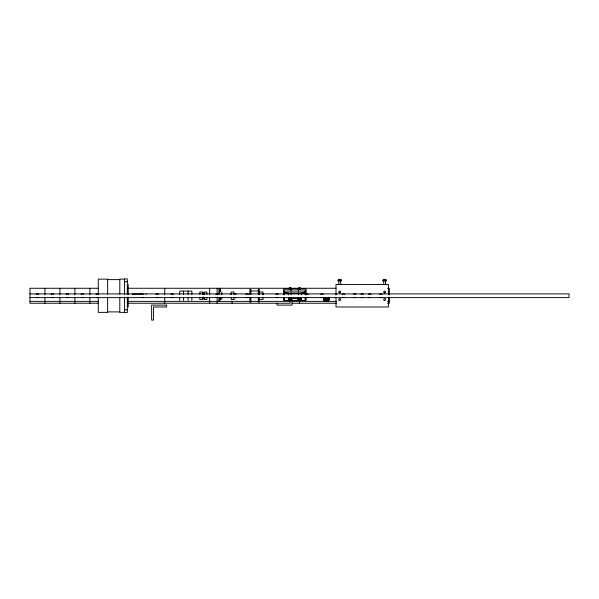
<?xml version="1.0" encoding="UTF-8"?>
<svg xmlns="http://www.w3.org/2000/svg" width="599" height="599" viewBox="0 0 599 599"><rect width="100%" height="100%" fill="white"/><g stroke="black" fill="none" stroke-linecap="round" stroke-linejoin="round"><path stroke-width="0.9" d="M284.532 300.428L284.532 297.621M284.532 294.82L284.532 291.077L284.532 292.956L305.123 292.948L305.123 291.077L305.123 294.82M305.123 300.428L305.123 297.621M202.702 294.259C202.35 292.11 204.296 292.746 203.847 294.536C204.004 292.709 202.447 292.312 203.106 294.206L203.817 294.072L203.667 293.577L202.964 293.705L202.911 294.611M204.057 297.823L204.034 298.624L203.271 298.474L203.338 297.77L203.308 298.572L203.308 297.553L204.057 297.823L204.034 298.624L203.308 298.572L203.151 297.134M288.591 298.137L288.531 298.557A1.617 1.617 0 0 0 289.729 300.114L290.567 300.114A1.617 1.617 0 0 0 291.713 298.976L291.765 298.557A1.617 1.617 0 0 0 291.713 298.137M288.321 298.227L288.276 298.557A1.872 1.872 0 0 0 291.96 299.043L291.968 298.557M291.96 299.043L292.02 298.557A1.872 1.872 0 0 0 291.96 298.07M297.696 298.564L297.703 298.077M297.95 298.145L297.89 298.564A1.617 1.617 0 0 0 299.088 300.121L299.927 300.121A1.617 1.617 0 0 0 301.072 298.983L301.125 298.564A1.617 1.617 0 0 0 301.072 298.145M301.282 298.879L301.319 299.043A1.872 1.872 0 0 1 297.636 298.564L297.681 298.235M203.308 297.553L203.233 298.182L203.989 298.527M203.346 298.474L204.109 298.227M301.334 298.886L301.379 298.564A1.872 1.872 0 0 0 301.132 297.628M203.278 297.209L203.952 298.227L203.87 297.149M219.009 292.012L220.417 291.136L220.417 289.145L219.009 288.269L219.009 294.82M219.009 300.436L220.417 299.56L220.417 297.568M219.481 291.953L219.496 288.336M219.481 300.384L219.481 297.284M203.712 294.191L203.001 294.289L202.881 292.978L203.106 294.206M291.084 291.077L291.084 289.205M298.572 291.077L298.572 289.205M284.532 292.956L287.34 292.948M291.054 292.956L291.084 294.82M298.572 292.948L298.572 294.82M124.48 279.141L119.8 279.141L119.8 294.191M338.757 279.381L340.749 279.381M383.682 279.381L385.674 279.381M107.633 279.613L119.8 279.613M338.136 279.845L341.37 279.845M383.061 279.845L386.295 279.845M337.941 280.317L341.572 280.317M382.866 280.317L386.497 280.317M337.881 280.781L341.625 280.781M382.806 280.781L386.55 280.781M124.48 281.717L127.288 281.717M289.152 287.797L291.144 287.797M298.512 287.797L300.503 287.797M98.273 288.269L29.95 288.269L29.95 303.244L98.663 303.244M128.223 288.269L336.002 288.269M387.478 288.269L389.35 288.269L389.35 294.82M288.336 288.733L291.968 288.733M297.696 288.733L301.327 288.733M250.831 290.987L258.319 290.987M283.597 291.077L306.059 291.077M259.255 292.012L262.998 292.012L262.998 294.79M29.95 293.884L569.05 293.884L569.05 297.628L29.95 297.628M132.903 294.116L140.391 294.116M324.725 298.332L326.17 298.332M326.605 298.332L328.042 298.332M288.276 298.557L301.379 298.557M323.565 298.549L323.565 300.181L326.388 301.806L329.21 300.181L329.21 297.733M324.725 298.766L326.17 298.766L326.17 300.204M328.042 298.766L326.605 298.766L326.605 300.204M233.984 299.5L231.177 299.5L231.177 297.381A1.872 1.872 0 0 0 231.626 297.561M259.255 299.5L262.998 299.5L262.998 297.381A1.872 1.872 0 0 1 262.549 297.561M29.95 301.372L98.663 301.372M127.774 301.372L290.208 301.372M292.012 301.372L336.451 301.372M387.478 301.372L389.35 301.372M127.774 303.244L290.141 303.244L290.148 298.22M292.012 303.244L336.451 303.244M387.478 303.244L389.35 303.244L389.35 297.628M124.48 309.795L127.288 309.795M107.633 311.899L119.8 311.899M124.48 312.371L119.8 312.371L119.8 297.478M302.315 292.948L305.123 292.956M388.422 294.82L388.422 284.525L336.009 284.525L336.009 294.82M388.422 297.097L388.422 306.988L336.009 306.988L336.009 297.628M385.614 280.781L385.614 284.525M384.678 279.381L384.678 280.781M383.742 280.781L383.742 284.525M340.689 280.781L340.689 284.525M339.753 279.381L339.753 280.781M338.817 280.781L338.817 284.525M306.059 294.82L306.059 289.205L283.597 289.205L283.597 294.82M306.059 297.628L306.059 300.436L283.597 300.436L283.597 297.628M301.379 292.956L301.379 294.82M299.507 287.797L299.507 289.205M299.507 298.227L299.5 303.244M292.012 300.436L292.012 305.116L277.038 305.116L277.038 303.244M290.148 287.797L290.148 289.205M288.276 292.956L288.276 294.82M259.255 289.242L259.255 294.79M259.255 297.441L259.255 302.27M258.319 289.242L258.319 294.521M258.319 297.441L258.319 302.27M250.831 289.242L250.831 294.521M250.831 297.441L250.831 302.27M249.895 289.242L249.895 294.431M249.895 297.381L249.895 302.27M235.819 293.48L235.819 294.618M235.819 297.366L235.819 298.032M233.984 294.775L233.984 291.968L231.177 292.012L231.177 294.431M233.984 297.628L233.984 299.545M232.113 301.372L232.113 303.244M221.817 292.012L221.817 294.79M221.817 297.381L221.817 299.5M219.945 288.516L219.945 291.765M219.945 297.418L219.945 300.189M219.009 297.239L219.009 301.372M217.138 288.269L217.138 294.82M217.138 297.164L217.138 303.244M209.65 288.269L209.65 294.82M209.65 297.628L209.65 303.244M206.842 294.431L206.842 292.012L204.034 292.012L204.034 294.431M206.842 297.381L206.842 299.5L204.034 299.5L204.034 297.381M202.627 294.431L202.627 292.012L199.819 292.012L199.819 294.431M202.627 297.381L202.627 299.5L199.819 299.5L199.819 297.381M191.867 294.543L191.867 291.077L179.7 291.077L179.7 294.543M191.867 298.092L191.867 300.436M188.123 291.077L188.123 294.543M188.123 298.092L188.123 300.436M183.444 291.077L183.444 294.543M183.444 298.092L183.444 300.436M179.7 298.092L179.7 300.436M164.725 288.269L164.725 294.82M164.725 297.628L164.725 303.244M146.006 293.884L146.006 294.431M140.391 293.884L140.391 294.431M132.903 293.884L132.903 294.431M128.223 284.525L128.223 294.431M128.223 297.209L128.223 306.988M127.288 294.401L127.288 278.909L124.48 278.909L124.48 294.401M127.288 297.111L127.288 312.603L124.48 312.603L124.48 297.111M107.633 294.191L107.633 279.141L98.273 279.141L98.273 294.034M107.633 297.478L107.633 312.371L98.273 312.371L98.273 297.478M89.85 288.269L89.85 294.82M89.85 297.628L89.85 303.244M74.875 288.269L74.875 294.82M74.875 297.628L74.875 303.244M59.9 288.269L59.9 294.82M59.9 297.628L59.9 303.244M44.925 288.269L44.925 294.82M44.925 297.628L44.925 303.244M289.287 298.055A0.996 0.996 0 0 0 289.19 298.295L289.152 298.557A0.996 0.996 0 0 0 289.894 299.515L290.403 299.515A0.996 0.996 0 0 0 291.107 298.811L291.144 298.557A0.996 0.996 0 0 0 291.009 298.055M298.646 298.062A0.996 0.996 0 0 0 298.549 298.302L298.512 298.564A0.996 0.996 0 0 0 299.253 299.522L299.762 299.522A0.996 0.996 0 0 0 300.466 298.819L300.503 298.564A0.996 0.996 0 0 0 300.369 298.062M355.664 297.381A1.872 1.872 0 0 1 353.792 297.381M353.403 294.431A1.872 1.872 0 0 1 356.053 294.431M363.151 297.381A1.872 1.872 0 0 1 361.279 297.381M360.89 294.431A1.872 1.872 0 0 1 363.541 294.431M370.639 297.381A1.872 1.872 0 0 1 368.767 297.381M368.378 294.431A1.872 1.872 0 0 1 371.028 294.431M381.87 297.381A1.872 1.872 0 0 1 379.998 297.381M379.609 294.431A1.872 1.872 0 0 1 382.259 294.431M344.432 297.381A1.872 1.872 0 0 1 342.561 297.381M342.171 294.431A1.872 1.872 0 0 1 344.822 294.431M328.821 297.141A2.808 2.808 0 0 1 326.388 301.357A2.808 2.808 0 0 1 323.954 297.141M325.197 297.351A1.685 1.685 0 0 0 324.755 298.107L324.755 298.983A1.685 1.685 0 0 0 325.953 300.174L326.822 300.174A1.685 1.685 0 0 0 328.02 298.983L328.02 298.107A1.685 1.685 0 0 0 327.578 297.351M336.451 297.561A1.872 1.872 0 0 1 336.002 297.381M335.612 294.431A1.872 1.872 0 0 1 336.451 293.952M322.898 297.381A1.872 1.872 0 0 1 321.027 297.381M320.637 294.431A1.872 1.872 0 0 1 323.288 294.431M307.923 297.381A1.872 1.872 0 0 1 306.052 297.381M305.662 294.431A1.872 1.872 0 0 1 308.313 294.431M53.348 297.381A1.872 1.872 0 0 1 51.477 297.381M51.087 294.431A1.872 1.872 0 0 1 53.738 294.431M38.373 297.381A1.872 1.872 0 0 1 36.502 297.381M36.112 294.431A1.872 1.872 0 0 1 38.763 294.431M217.138 297.628A1.872 1.872 0 0 1 216.202 297.381M215.812 294.431A1.872 1.872 0 0 1 217.624 293.952M230.787 294.431A1.872 1.872 0 0 1 231.626 293.952M277.973 297.381A1.872 1.872 0 0 1 276.102 297.381M275.712 294.431A1.872 1.872 0 0 1 278.363 294.431M262.549 293.952A1.872 1.872 0 0 1 263.388 294.431M248.023 297.381A1.872 1.872 0 0 1 246.152 297.381M245.762 294.431A1.872 1.872 0 0 1 248.413 294.431M158.173 297.381A1.872 1.872 0 0 1 156.302 297.381M155.912 294.431A1.872 1.872 0 0 1 158.563 294.431M143.198 297.381A1.872 1.872 0 0 1 141.327 297.381M140.937 294.431A1.872 1.872 0 0 1 143.588 294.431M128.223 297.381A1.872 1.872 0 0 1 127.774 297.561M127.774 293.952A1.872 1.872 0 0 1 128.613 294.431M173.148 297.381A1.872 1.872 0 0 1 171.277 297.381M170.887 294.431A1.872 1.872 0 0 1 173.538 294.431M203.098 297.381A1.872 1.872 0 0 1 202.162 297.628M98.273 297.381A1.872 1.872 0 0 1 96.402 297.381M96.012 294.431A1.872 1.872 0 0 1 98.663 294.431M83.298 297.381A1.872 1.872 0 0 1 81.427 297.381M81.037 294.431A1.872 1.872 0 0 1 83.688 294.431M68.323 297.381A1.872 1.872 0 0 1 66.452 297.381M66.062 294.431A1.872 1.872 0 0 1 68.713 294.431M203.428 293.577L203.608 294.536L203.548 292.716L203.638 294.072L202.941 294.191L202.732 293.69L203.428 293.577M203.024 293.592L203.757 293.495L203.024 293.592M203.51 292.814L202.806 292.978L202.994 293.66L203.697 293.495L203.51 292.814M203.63 293.106L202.919 293.263L203.076 293.869L203.787 293.72L203.63 293.106M203.473 293.106L202.769 293.255L202.964 293.869L203.667 293.72L203.473 293.106M166.597 305.116L151.622 305.116L151.622 320.091L153.494 320.091L153.494 306.988L166.597 306.988L166.597 305.116M339.094 292.671A0.936 0.936 0 0 0 340.659 292.252A0.936 0.936 0 0 0 339.513 291.107A0.936 0.936 0 0 0 339.094 292.671M384.214 300.309A0.936 0.936 0 0 0 385.614 299.5A0.936 0.936 0 0 0 384.214 298.691A0.936 0.936 0 0 0 384.214 300.309M339.094 300.159A0.936 0.936 0 0 0 340.659 299.74A0.936 0.936 0 0 0 339.513 298.594A0.936 0.936 0 0 0 339.094 300.159M384.214 292.821A0.936 0.936 0 0 0 385.614 292.012A0.936 0.936 0 0 0 384.214 291.204A0.936 0.936 0 0 0 384.214 292.821"/></g></svg>
